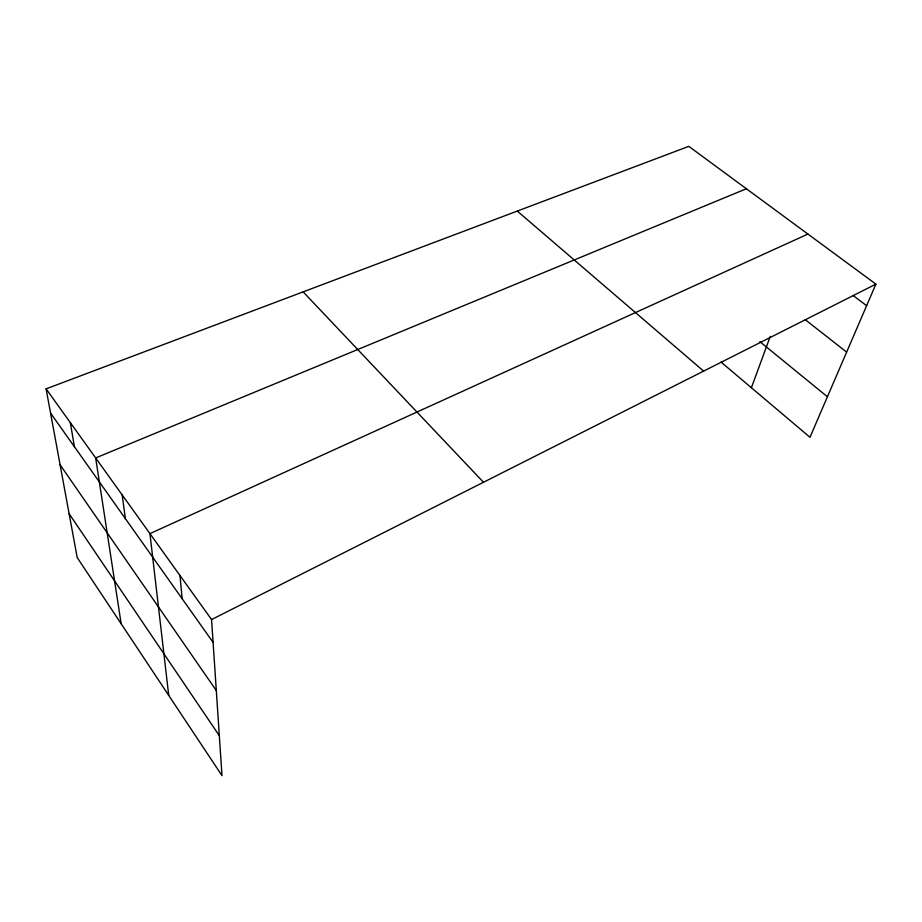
<?xml version="1.0" encoding="UTF-8"?>
<svg xmlns="http://www.w3.org/2000/svg" width="922" height="922" viewBox="0 0 922 922"><rect width="100%" height="100%" fill="white"/><g stroke="black" fill="none" stroke-linecap="round" stroke-linejoin="round"><path stroke-width="1.38" d="M751.395 387.736L770.262 336.415M46.1 388.853L211.564 619.561L221.995 775.644L77.194 557.556L46.1 388.853L688.815 146.356L875.9 284.126L809.989 437.282L720.981 362.023M211.564 619.561L875.9 284.126M807.914 234.061L149.94 533.631L168.738 695.43M746.382 188.745L95.658 457.946L121.162 623.779M853.057 295.501L866.622 305.689M805.252 319.692L846.638 352.123M759.878 341.659L827.426 396.76M517.288 211.069L703.624 371.117M303.131 291.871L483.474 482.264M50.572 413.102L213.086 642.38M60.091 464.769L216.313 690.566M69.115 513.715L219.321 735.675M70.326 422.633L74.428 446.755M122.165 494.907L125.392 518.671M179.974 575.512L182.13 598.712"/></g></svg>
